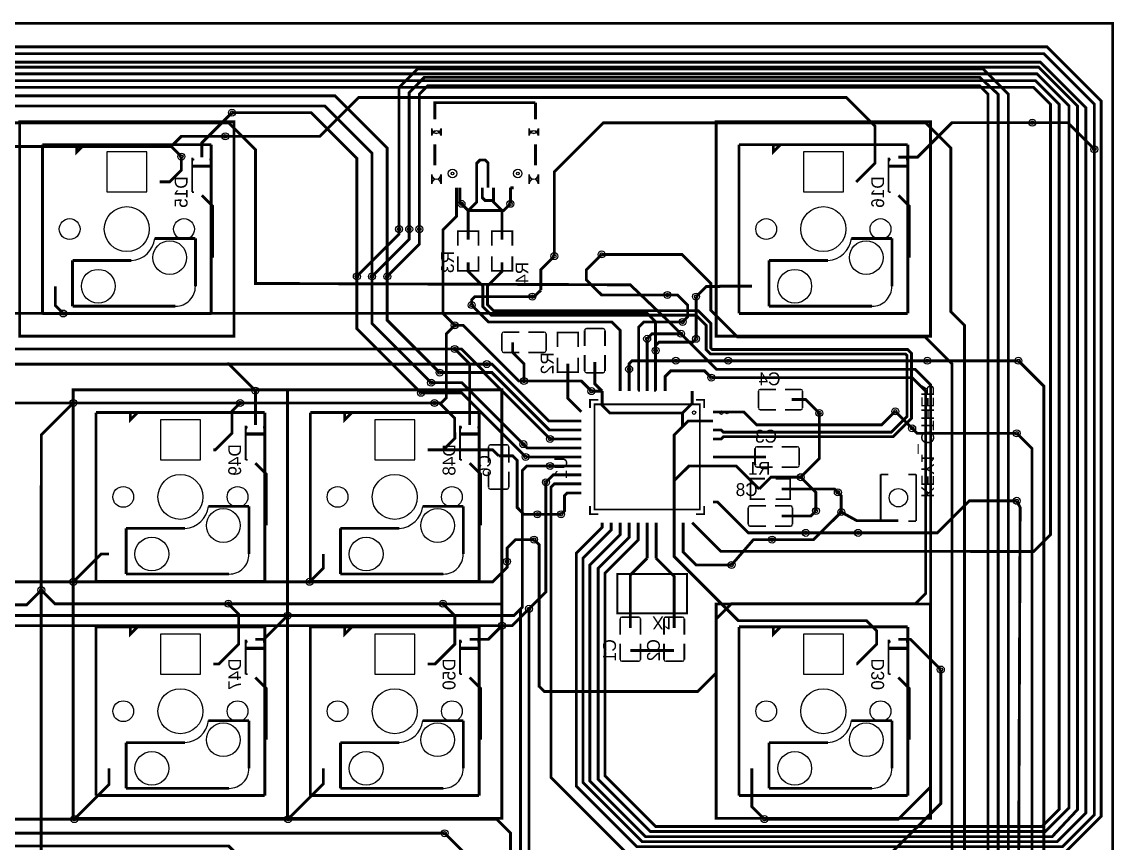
# Model space of a CAD drawing. Extents: x -38 to 13910, y -467 to 6521.
# Drawn here: x 631.8 to 728.9, y 269.6 to 342.7 of the extents above; entities that cross this region are included whole.
import ezdxf

# ---------------------------------------------------------------- set-up
doc = ezdxf.new("R2010")
doc.units = 0
doc.header["$MEASUREMENT"] = 0
for name, color, linetype, true_color in [('BoardOutLine', 6, 'Continuous', 0xff00ff), ('BottomLayer', 5, 'Continuous', 0x0000ff), ('BottomSilkLayer', 7, 'Continuous', 0x66cc33), ('BottomSolderMaskLayer', 7, 'Continuous', 0xaa00ff), ('Document', 7, 'Continuous', 0xffffff), ('Hole', 7, 'Continuous', 0x222222), ('Multi-Layer', 7, 'Continuous', 0xc0c0c0), ('TopLayer', 1, 'Continuous', 0xff0000), ('TopSilkLayer', 7, 'Continuous', 0xffcc00), ('TopSolderMaskLayer', 7, 'Continuous', 0x800080)]:
    doc.layers.add(name, color=color, linetype=linetype, true_color=true_color)

msp = doc.modelspace()

# ---------------------------------------------------------------- linework, layer by layer
at = {"layer": 'BoardOutLine', "const_width": 0.254}
msp.add_lwpolyline([(373.982, 340.835), (373.982, 342.532), (728.798, 342.532), (728.798, 200.337), (373.982, 200.337), (373.982, 340.835)], close=True, dxfattribs=at)
at = {"layer": 'BottomLayer', "const_width": 0.254}
for points in [[(683.413, 298.127), (683.413, 297.728), (681.114, 295.427), (681.114, 274.726), (686.514, 269.326), (724.317, 269.326), (727.167, 272.176), (727.167, 335.331), (722.666, 339.832), (481.297, 339.832), (479.196, 337.731), (479.196, 333.829), (476.377, 331.01), (476.377, 330.621)], [(681.564, 301.579), (679.163, 301.579), (678.864, 301.277), (678.864, 275.475), (685.765, 268.574), (724.315, 268.574), (727.766, 272.026), (727.766, 335.63), (722.966, 340.431), (503.047, 340.431)], [(684.213, 298.127), (684.213, 297.477), (681.714, 294.978), (681.714, 275.026), (686.964, 269.776), (723.862, 269.776), (726.415, 272.326), (726.415, 335.033), (722.366, 339.082), (611.508, 339.082), (611.465, 339.039), (611.422, 339.082), (519.4, 339.082), (517.149, 336.832), (517.149, 334.881), (514.477, 332.208), (514.477, 330.621)], [(685.013, 298.127), (685.013, 297.053), (682.313, 294.353), (682.313, 275.176), (687.264, 270.225), (723.418, 270.225), (725.668, 272.628), (725.668, 335.181), (722.217, 338.63), (538.752, 338.63), (536.351, 336.229), (536.351, 333.681), (533.528, 330.858), (533.528, 330.621)], [(685.813, 298.127), (685.813, 296.827), (683.062, 294.076), (683.062, 275.326), (687.713, 270.675), (722.816, 270.675), (724.917, 272.776), (724.917, 335.181), (722.067, 338.031), (557.503, 338.031), (555.403, 335.931), (555.403, 333.681), (552.579, 330.857), (552.579, 330.621)], [(686.613, 298.127), (686.613, 296.578), (683.664, 293.629), (683.664, 275.625), (688.165, 271.124), (722.516, 271.124), (724.033, 272.641), (724.033, 335.331), (721.932, 337.431), (576.405, 337.431), (574.454, 335.481), (574.454, 333.531), (571.629, 330.705), (571.629, 330.621)], [(691.414, 298.127), (693.954, 295.59), (721.767, 295.577), (723.268, 297.078), (723.268, 323.959), (723.268, 335.331), (721.767, 336.832), (595.607, 336.832), (593.507, 334.731), (593.507, 333.68), (590.68, 330.855), (590.68, 330.621)], [(649.91, 332.481), (658.313, 332.481), (661.762, 335.93), (705.125, 335.93), (707.665, 333.39), (707.665, 330.096), (705.999, 328.427)], [(650.511, 334.581), (647.831, 331.901), (647.831, 330.621)], [(721.651, 333.691), (714.507, 333.691), (711.437, 330.621), (709.745, 330.621)], [(646.01, 330.68), (646.01, 329.48), (644.957, 328.427), (644.085, 328.427)], [(672.262, 327.906), (672.262, 330.08), (672.562, 330.38), (673.012, 330.38), (673.263, 330.131), (673.263, 327.906)], [(647.831, 327.236), (648.784, 326.283), (648.784, 321.696)], [(670.312, 315.679), (669.263, 316.729), (669.263, 324.166), (670.463, 325.366), (670.463, 327.906)], [(670.763, 327.906), (670.763, 326.63), (670.912, 326.48)], [(671.512, 323.28), (671.512, 325.88), (672.263, 326.63), (672.263, 327.906)], [(672.763, 327.906), (672.763, 327.03), (673.013, 326.78), (673.763, 326.78)], [(674.513, 323.28), (674.513, 325.88), (673.763, 326.63), (673.763, 327.906)], [(675.263, 327.906), (675.263, 327.906), (675.563, 327.906)], [(675.263, 326.48), (675.263, 326.48), (675.263, 327.906)], [(709.745, 327.236), (710.697, 326.285), (710.697, 321.696)], [(661.612, 320.029), (665.362, 323.78), (665.362, 324.23)], [(662.961, 320.03), (666.262, 323.331), (666.262, 324.23)], [(664.312, 320.029), (667.162, 322.88), (667.162, 324.23)], [(671.512, 321.28), (671.512, 320.459), (672.809, 319.162), (672.809, 317.865), (672.809, 317.343), (673.573, 316.579), (690.114, 316.579), (691.764, 316.579), (692.364, 315.979), (692.664, 315.679), (692.664, 314.029), (692.664, 313.506), (693.042, 313.129), (710.216, 313.129), (710.39, 313.129), (710.506, 313.013), (710.506, 307.569), (709.316, 306.378), (709.119, 306.181), (695.202, 306.181), (694.186, 306.181), (693.989, 306.378), (693.264, 306.378)], [(674.513, 321.28), (674.513, 320.459), (673.216, 319.162), (673.216, 317.865), (673.216, 317.511), (673.741, 316.986), (690.114, 316.986), (691.933, 316.986), (692.533, 316.385), (693.071, 315.847), (693.071, 314.029), (693.071, 313.675), (693.21, 313.535), (710.216, 313.535), (710.558, 313.535), (710.913, 313.181), (710.913, 307.4), (709.722, 306.21), (709.287, 305.775), (695.202, 305.775), (694.186, 305.775), (693.989, 305.578), (693.264, 305.578)], [(677.963, 318.805), (677.963, 320.629), (679.163, 321.82)], [(683.365, 321.98), (682.013, 320.629), (682.013, 319.73), (683.365, 318.379), (689.214, 318.379)], [(667.312, 309.679), (661.612, 315.379), (661.612, 320.029)], [(668.212, 310.579), (662.962, 315.829), (662.962, 320.029)], [(668.962, 311.479), (664.312, 316.129), (664.312, 320.029)], [(635.51, 316.729), (634.814, 317.425), (634.814, 319.156)], [(677.213, 318.229), (677.387, 318.229), (677.963, 318.805)], [(691.764, 318.229), (692.664, 319.129), (693.864, 319.129), (693.891, 319.156), (696.727, 319.156)], [(685.014, 309.828), (685.014, 315.229), (684.264, 315.979), (673.313, 315.979), (671.813, 317.479)], [(670.312, 315.679), (669.562, 314.929), (669.562, 309.23), (669.113, 308.777), (668.513, 308.777)], [(686.613, 309.829), (686.664, 309.877), (686.664, 315.529), (687.114, 315.978), (690.566, 315.978)], [(687.413, 309.829), (687.413, 314.479), (687.414, 314.479)], [(687.414, 314.479), (687.864, 314.929), (690.414, 314.929), (690.414, 314.929)], [(688.163, 313.438), (688.163, 313.878), (688.465, 314.18), (691.465, 314.18), (691.764, 314.479)], [(670.312, 313.579), (671.644, 312.247), (671.644, 306.808)], [(673.013, 311.479), (670.913, 313.579), (670.312, 313.579)], [(676.463, 310.729), (676.463, 312.26), (675.463, 313.259), (675.463, 314.179)], [(688.214, 309.828), (688.164, 309.878), (688.164, 313.429)], [(689.964, 312.529), (689.964, 312.529), (694.615, 312.529)], [(712.316, 312.529), (712.316, 312.529), (720.417, 312.529)], [(681.564, 307.177), (678.666, 307.177), (673.614, 312.229), (673.161, 312.229)], [(681.564, 307.978), (680.363, 309.179), (680.363, 312.279)], [(683.414, 309.828), (682.764, 310.478), (682.764, 312.429)], [(685.814, 309.828), (685.814, 309.828), (685.814, 311.779)], [(689.014, 309.828), (689.014, 311.128), (689.514, 311.629), (692.514, 311.629), (693.114, 311.029)], [(673.012, 311.48), (673.614, 311.48), (678.714, 306.377), (681.564, 306.377)], [(652.593, 309.878), (652.593, 309.878), (652.593, 306.808)], [(683.414, 309.828), (683.413, 309.829), (682.464, 309.829)], [(691.414, 309.829), (691.414, 308.729), (690.563, 307.878), (684.114, 307.878), (683.413, 308.579), (683.413, 309.829)], [(636.41, 308.777), (633.56, 305.928), (633.542, 252.727)], [(651.238, 308.777), (650.511, 308.05), (650.511, 306.078), (649.046, 304.614), (648.848, 304.614)], [(668.513, 308.777), (668.963, 308.777), (670.309, 307.431), (670.312, 305.628), (669.298, 304.614), (667.898, 304.614)], [(702.715, 307.879), (701.515, 309.078), (700.265, 309.078)], [(689.814, 305.928), (690.563, 306.677), (690.563, 307.878)], [(693.264, 307.978), (696.015, 307.978), (697.165, 306.828), (708.266, 306.828), (709.466, 308.028)], [(689.814, 301.854), (689.814, 305.928), (691.064, 307.178), (693.264, 307.178)], [(710.967, 306.53), (711.419, 306.077), (720.266, 306.077)], [(681.564, 304.778), (676.744, 304.778), (676.407, 305.116)], [(681.564, 305.578), (681.564, 305.578), (678.788, 305.578)], [(674.213, 304.078), (673.677, 304.614), (669.298, 304.614)], [(677.662, 298.876), (676.463, 298.876), (675.864, 299.478), (675.864, 303.677), (675.463, 304.078), (674.213, 304.078)], [(681.564, 303.978), (681.564, 303.978), (676.613, 303.978)], [(693.264, 303.978), (693.264, 303.978), (697.965, 303.978)], [(652.593, 303.423), (653.547, 302.47), (653.547, 297.883)], [(671.644, 303.423), (672.597, 302.471), (672.597, 297.883)], [(681.564, 303.178), (681.564, 303.178), (678.788, 303.178)], [(689.814, 298.128), (689.814, 301.854), (691.138, 303.178), (693.264, 303.178)], [(693.264, 303.178), (695.315, 303.178), (697.365, 301.128)], [(681.564, 302.379), (679.064, 302.379), (678.413, 301.728)], [(697.365, 301.128), (698.415, 302.178), (701.065, 302.178)], [(678.413, 301.728), (678.413, 291.977), (676.913, 290.477)], [(704.365, 300.828), (704.066, 301.128), (699.365, 301.128)], [(681.564, 300.778), (680.314, 300.778), (680.063, 300.528), (680.063, 299.178), (679.763, 298.878)], [(693.264, 299.978), (693.664, 299.978), (696.415, 297.228), (701.515, 297.228)], [(706.166, 297.228), (713.216, 297.228), (716.066, 300.078), (720.267, 300.078)], [(698.515, 296.627), (702.218, 296.628), (704.665, 299.075)], [(702.415, 299.178), (701.965, 298.728), (699.365, 298.728)], [(704.665, 299.075), (706.037, 298.318), (709.745, 298.318)], [(687.414, 298.128), (687.414, 298.128), (687.414, 294.977)], [(688.214, 298.128), (688.214, 298.128), (688.214, 294.977)], [(689.814, 298.127), (689.814, 295.127), (695.513, 289.428), (706.916, 289.428), (707.815, 288.526), (707.815, 287.327), (706.052, 285.564), (705.999, 285.564)], [(690.614, 298.128), (690.614, 295.528), (691.764, 294.377), (694.915, 294.377)], [(674.963, 294.677), (674.963, 294.677), (674.963, 295.877), (675.713, 296.628), (677.363, 296.628)], [(636.41, 292.877), (638.875, 295.343), (639.577, 295.343)], [(657.411, 292.877), (658.627, 294.093), (658.627, 295.343)], [(687.414, 294.977), (685.914, 293.477), (685.914, 291.827)], [(688.214, 294.977), (689.814, 293.377), (689.814, 291.827)], [(685.914, 291.827), (685.914, 291.827), (685.914, 288.777)], [(689.814, 291.827), (689.814, 291.827), (689.814, 288.777)], [(650.19, 290.927), (651.111, 290.006), (651.111, 287.327), (649.348, 285.564), (648.848, 285.564)], [(669.262, 290.927), (670.312, 289.877), (670.312, 287.327), (668.55, 285.564), (667.898, 285.564)], [(676.913, 290.477), (675.413, 288.977), (674.513, 288.977)], [(655.469, 289.877), (653.349, 287.758), (652.593, 287.758)], [(674.513, 288.977), (673.294, 287.758), (671.644, 287.758)], [(713.517, 285.077), (710.836, 287.758), (709.745, 287.758)], [(685.914, 286.777), (689.814, 286.777), (689.814, 286.777)], [(652.593, 284.373), (653.547, 283.42), (653.547, 278.833)], [(671.644, 284.373), (672.597, 283.42), (672.597, 278.833)], [(709.745, 284.373), (710.697, 283.421), (710.697, 278.833)], [(636.497, 271.777), (639.577, 274.857), (639.577, 276.293)], [(655.5, 271.777), (658.627, 274.904), (658.627, 276.293)], [(697.838, 271.777), (696.727, 272.889), (696.727, 276.293)], [(669.412, 270.525), (671.644, 268.294), (671.644, 263.945)]]:
    msp.add_lwpolyline(points, dxfattribs=at)
at = {"layer": 'BottomSilkLayer'}
for points, const_width in [([(677.484, 335.474), (668.544, 335.474), (668.544, 333.993)], 0.254), ([(677.484, 335.474), (677.484, 335.474), (677.484, 333.993)], 0.254), ([(668.544, 331.756), (668.544, 331.756), (668.544, 329.893)], 0.254), ([(677.484, 331.756), (677.484, 331.756), (677.484, 329.893)], 0.254), ([(646.965, 330.335), (646.965, 330.335), (646.965, 327.523)], 0.152), ([(647.076, 330.509), (646.965, 330.509), (646.965, 330.335)], 0.152), ([(646.965, 330.335), (646.965, 330.335), (647.076, 330.335)], 0.152), ([(647.076, 330.509), (647.076, 330.509), (647.076, 330.335)], 0.152), ([(648.586, 330.509), (648.586, 330.509), (648.586, 330.335)], 0.152), ([(648.697, 330.335), (648.697, 330.509), (648.586, 330.509)], 0.152), ([(648.586, 330.335), (648.586, 330.335), (648.697, 330.335)], 0.152), ([(648.697, 330.335), (648.697, 330.335), (648.697, 327.523)], 0.152), ([(708.879, 330.335), (708.879, 330.335), (708.879, 327.523)], 0.152), ([(708.99, 330.509), (708.879, 330.509), (708.879, 330.335)], 0.152), ([(708.879, 330.335), (708.879, 330.335), (708.99, 330.335)], 0.152), ([(708.99, 330.509), (708.99, 330.509), (708.99, 330.335)], 0.152), ([(710.5, 330.509), (710.5, 330.509), (710.5, 330.335)], 0.152), ([(710.611, 330.335), (710.611, 330.509), (710.5, 330.509)], 0.152), ([(710.5, 330.335), (710.5, 330.335), (710.611, 330.335)], 0.152), ([(710.611, 330.335), (710.611, 330.335), (710.611, 327.523)], 0.152), ([(646.965, 329.899), (646.965, 329.899), (648.697, 329.899)], 0.152), ([(646.965, 329.756), (646.965, 329.756), (648.697, 329.756)], 0.152), ([(708.879, 329.899), (708.879, 329.899), (710.611, 329.899)], 0.152), ([(708.879, 329.756), (708.879, 329.756), (710.611, 329.756)], 0.152), ([(646.965, 327.523), (646.965, 327.523), (647.133, 327.523)], 0.152), ([(648.697, 327.523), (648.697, 327.523), (648.529, 327.523)], 0.152), ([(708.879, 327.523), (708.879, 327.523), (709.047, 327.523)], 0.152), ([(710.611, 327.523), (710.611, 327.523), (710.443, 327.523)], 0.152), ([(672.43, 322.756), (672.43, 324.041), (670.595, 324.041), (670.595, 322.756)], 0.152), ([(675.43, 322.756), (675.43, 324.041), (673.596, 324.041), (673.596, 322.756)], 0.152), ([(672.43, 321.803), (672.43, 320.518), (670.595, 320.518), (670.595, 321.803)], 0.152), ([(675.43, 321.803), (675.43, 320.518), (673.596, 320.518), (673.596, 321.803)], 0.152), ([(674.499, 314.93), (674.499, 314.93), (674.499, 313.428)], 0.152), ([(676.062, 315.083), (676.062, 315.083), (674.652, 315.083)], 0.152), ([(676.864, 315.083), (676.864, 315.083), (678.274, 315.083)], 0.152), ([(678.427, 314.93), (678.427, 314.93), (678.427, 313.428)], 0.152), ([(681.28, 313.755), (681.28, 315.04), (679.446, 315.04), (679.446, 313.755)], 0.152), ([(681.86, 313.83), (681.86, 313.83), (681.86, 315.24)], 0.152), ([(682.012, 315.392), (682.012, 315.392), (683.515, 315.392)], 0.152), ([(683.667, 315.24), (683.667, 315.24), (683.667, 313.83)], 0.152), ([(674.652, 313.275), (674.652, 313.275), (676.062, 313.275)], 0.152), ([(678.274, 313.275), (678.274, 313.275), (676.864, 313.275)], 0.152), ([(681.28, 312.803), (681.28, 311.518), (679.446, 311.518), (679.446, 312.803)], 0.152), ([(681.86, 313.028), (681.86, 313.028), (681.86, 311.618)], 0.152), ([(683.667, 311.618), (683.667, 311.618), (683.667, 313.028)], 0.152), ([(682.012, 311.465), (682.012, 311.465), (683.515, 311.465)], 0.152), ([(697.301, 308.327), (697.301, 308.327), (697.301, 309.83)], 0.152), ([(697.454, 309.982), (697.454, 309.982), (698.864, 309.982)], 0.152), ([(701.076, 309.982), (701.076, 309.982), (699.666, 309.982)], 0.152), ([(701.229, 308.327), (701.229, 308.327), (701.229, 309.83)], 0.152), ([(683.066, 309.058), (682.334, 309.058), (682.334, 308.326)], 0.152), ([(691.762, 309.058), (692.494, 309.058), (692.494, 308.326)], 0.152), ([(698.864, 308.175), (698.864, 308.175), (697.454, 308.175)], 0.152), ([(699.666, 308.175), (699.666, 308.175), (701.076, 308.175)], 0.152), ([(651.838, 306.696), (651.727, 306.696), (651.727, 306.522)], 0.152), ([(651.727, 306.522), (651.727, 306.522), (651.838, 306.522)], 0.152), ([(651.727, 306.522), (651.727, 306.522), (651.727, 303.709)], 0.152), ([(651.727, 306.086), (651.727, 306.086), (653.46, 306.086)], 0.152), ([(651.727, 305.943), (651.727, 305.943), (653.46, 305.943)], 0.152), ([(651.838, 306.696), (651.838, 306.696), (651.838, 306.522)], 0.152), ([(653.349, 306.696), (653.349, 306.696), (653.349, 306.522)], 0.152), ([(653.46, 306.522), (653.46, 306.696), (653.349, 306.696)], 0.152), ([(653.349, 306.522), (653.349, 306.522), (653.46, 306.522)], 0.152), ([(653.46, 306.522), (653.46, 306.522), (653.46, 303.709)], 0.152), ([(670.889, 306.696), (670.778, 306.696), (670.778, 306.522)], 0.152), ([(670.778, 306.522), (670.778, 306.522), (670.889, 306.522)], 0.152), ([(670.778, 306.522), (670.778, 306.522), (670.778, 303.709)], 0.152), ([(670.778, 306.086), (670.778, 306.086), (672.51, 306.086)], 0.152), ([(670.778, 305.943), (670.778, 305.943), (672.51, 305.943)], 0.152), ([(670.889, 306.696), (670.889, 306.696), (670.889, 306.522)], 0.152), ([(672.399, 306.696), (672.399, 306.696), (672.399, 306.522)], 0.152), ([(672.51, 306.522), (672.51, 306.696), (672.399, 306.696)], 0.152), ([(672.399, 306.522), (672.399, 306.522), (672.51, 306.522)], 0.152), ([(672.51, 306.522), (672.51, 306.522), (672.51, 303.709)], 0.152), ([(673.309, 304.889), (673.309, 304.889), (673.309, 303.479)], 0.152), ([(674.964, 305.042), (674.964, 305.042), (673.462, 305.042)], 0.152), ([(675.116, 303.479), (675.116, 303.479), (675.116, 304.889)], 0.152), ([(697.154, 304.882), (697.154, 304.882), (698.564, 304.882)], 0.152), ([(700.776, 304.882), (700.776, 304.882), (699.366, 304.882)], 0.152), ([(697.001, 303.227), (697.001, 303.227), (697.001, 304.729)], 0.152), ([(700.929, 303.227), (700.929, 303.227), (700.929, 304.729)], 0.152), ([(651.727, 303.709), (651.727, 303.709), (651.895, 303.709)], 0.152), ([(653.46, 303.709), (653.46, 303.709), (653.292, 303.709)], 0.152), ([(670.778, 303.709), (670.778, 303.709), (670.946, 303.709)], 0.152), ([(672.51, 303.709), (672.51, 303.709), (672.342, 303.709)], 0.152), ([(698.564, 303.074), (698.564, 303.074), (697.154, 303.074)], 0.152), ([(699.366, 303.074), (699.366, 303.074), (700.776, 303.074)], 0.152), ([(673.309, 301.267), (673.309, 301.267), (673.309, 302.677)], 0.152), ([(675.116, 302.677), (675.116, 302.677), (675.116, 301.267)], 0.152), ([(697.889, 300.211), (696.604, 300.211), (696.604, 302.045), (697.889, 302.045)], 0.152), ([(698.841, 300.211), (700.126, 300.211), (700.126, 302.045), (698.841, 302.045)], 0.152), ([(708.169, 302.429), (708.169, 302.429), (708.862, 302.429)], 0.152), ([(708.169, 302.429), (708.169, 302.429), (708.169, 298.277)], 0.152), ([(711.321, 302.429), (711.321, 302.429), (710.628, 302.429)], 0.152), ([(711.321, 302.429), (711.321, 302.429), (711.321, 298.277)], 0.152), ([(674.964, 301.114), (674.964, 301.114), (673.462, 301.114)], 0.152), ([(683.066, 298.898), (682.334, 298.898), (682.334, 299.63)], 0.152), ([(691.762, 298.898), (692.494, 298.898), (692.494, 299.63)], 0.152), ([(696.401, 297.976), (696.401, 297.976), (696.401, 299.479)], 0.152), ([(696.554, 299.631), (696.554, 299.631), (697.964, 299.631)], 0.152), ([(700.176, 299.631), (700.176, 299.631), (698.766, 299.631)], 0.152), ([(700.328, 297.976), (700.328, 297.976), (700.328, 299.479)], 0.152), ([(708.169, 298.277), (708.169, 298.277), (708.862, 298.277)], 0.152), ([(711.321, 298.277), (711.321, 298.277), (710.628, 298.277)], 0.152), ([(697.964, 297.824), (697.964, 297.824), (696.554, 297.824)], 0.152), ([(698.766, 297.824), (698.766, 297.824), (700.176, 297.824)], 0.152), ([(685.01, 289.588), (685.01, 289.588), (685.01, 288.178)], 0.152), ([(686.665, 289.74), (686.665, 289.74), (685.163, 289.74)], 0.152), ([(686.817, 288.178), (686.817, 288.178), (686.817, 289.588)], 0.152), ([(688.911, 289.588), (688.911, 289.588), (688.911, 288.178)], 0.152), ([(690.565, 289.74), (690.565, 289.74), (689.063, 289.74)], 0.152), ([(690.718, 288.178), (690.718, 288.178), (690.718, 289.588)], 0.152), ([(651.838, 287.645), (651.727, 287.645), (651.727, 287.471)], 0.152), ([(651.727, 287.471), (651.727, 287.471), (651.727, 284.659)], 0.152), ([(651.727, 287.471), (651.727, 287.471), (651.838, 287.471)], 0.152), ([(651.838, 287.645), (651.838, 287.645), (651.838, 287.471)], 0.152), ([(653.349, 287.645), (653.349, 287.645), (653.349, 287.471)], 0.152), ([(653.46, 287.471), (653.46, 287.645), (653.349, 287.645)], 0.152), ([(653.349, 287.471), (653.349, 287.471), (653.46, 287.471)], 0.152), ([(653.46, 287.471), (653.46, 287.471), (653.46, 284.659)], 0.152), ([(670.889, 287.645), (670.778, 287.645), (670.778, 287.471)], 0.152), ([(670.778, 287.471), (670.778, 287.471), (670.778, 284.659)], 0.152), ([(670.778, 287.471), (670.778, 287.471), (670.889, 287.471)], 0.152), ([(670.889, 287.645), (670.889, 287.645), (670.889, 287.471)], 0.152), ([(672.399, 287.645), (672.399, 287.645), (672.399, 287.471)], 0.152), ([(672.51, 287.471), (672.51, 287.645), (672.399, 287.645)], 0.152), ([(672.399, 287.471), (672.399, 287.471), (672.51, 287.471)], 0.152), ([(672.51, 287.471), (672.51, 287.471), (672.51, 284.659)], 0.152), ([(685.01, 285.966), (685.01, 285.966), (685.01, 287.376)], 0.152), ([(686.817, 287.376), (686.817, 287.376), (686.817, 285.966)], 0.152), ([(688.911, 285.966), (688.911, 285.966), (688.911, 287.376)], 0.152), ([(690.718, 287.376), (690.718, 287.376), (690.718, 285.966)], 0.152), ([(708.879, 287.471), (708.879, 287.471), (708.879, 284.659)], 0.152), ([(708.99, 287.645), (708.879, 287.645), (708.879, 287.471)], 0.152), ([(708.879, 287.471), (708.879, 287.471), (708.99, 287.471)], 0.152), ([(708.99, 287.645), (708.99, 287.645), (708.99, 287.471)], 0.152), ([(710.5, 287.645), (710.5, 287.645), (710.5, 287.471)], 0.152), ([(710.611, 287.471), (710.611, 287.645), (710.5, 287.645)], 0.152), ([(710.5, 287.471), (710.5, 287.471), (710.611, 287.471)], 0.152), ([(710.611, 287.471), (710.611, 287.471), (710.611, 284.659)], 0.152), ([(651.727, 287.035), (651.727, 287.035), (653.46, 287.035)], 0.152), ([(651.727, 286.892), (651.727, 286.892), (653.46, 286.892)], 0.152), ([(670.778, 287.035), (670.778, 287.035), (672.51, 287.035)], 0.152), ([(670.778, 286.892), (670.778, 286.892), (672.51, 286.892)], 0.152), ([(708.879, 287.035), (708.879, 287.035), (710.611, 287.035)], 0.152), ([(708.879, 286.892), (708.879, 286.892), (710.611, 286.892)], 0.152), ([(686.665, 285.813), (686.665, 285.813), (685.163, 285.813)], 0.152), ([(690.565, 285.813), (690.565, 285.813), (689.063, 285.813)], 0.152), ([(651.727, 284.659), (651.727, 284.659), (651.895, 284.659)], 0.152), ([(653.46, 284.659), (653.46, 284.659), (653.292, 284.659)], 0.152), ([(670.778, 284.659), (670.778, 284.659), (670.946, 284.659)], 0.152), ([(672.51, 284.659), (672.51, 284.659), (672.342, 284.659)], 0.152), ([(708.879, 284.659), (708.879, 284.659), (709.047, 284.659)], 0.152), ([(710.611, 284.659), (710.611, 284.659), (710.443, 284.659)], 0.152)]:
    msp.add_lwpolyline(points, dxfattribs=dict(at, const_width=const_width))
for points, const_width in [([(636.719, 331.729), (637.354, 331.729), (636.719, 331.094), (636.719, 331.729)], 0.254), ([(698.632, 331.729), (699.267, 331.729), (698.632, 331.094), (698.632, 331.729)], 0.254), ([(641.482, 307.916), (642.117, 307.916), (641.482, 307.281), (641.482, 307.916)], 0.254), ([(660.532, 307.916), (661.167, 307.916), (660.532, 307.281), (660.532, 307.916)], 0.254), ([(692.089, 308.653), (682.739, 308.653), (682.739, 299.303), (692.089, 299.303), (692.089, 308.653)], 0.152), ([(684.765, 290.428), (684.765, 290.077), (690.963, 290.077), (690.963, 293.577), (684.765, 293.577), (684.765, 290.428)], 0.18), ([(641.482, 288.866), (642.117, 288.866), (641.482, 288.231), (641.482, 288.866)], 0.254), ([(660.532, 288.866), (661.167, 288.866), (660.532, 288.231), (660.532, 288.866)], 0.254), ([(698.632, 288.866), (699.267, 288.866), (698.632, 288.231), (698.632, 288.866)], 0.254)]:
    msp.add_lwpolyline(points, close=True, dxfattribs=dict(at, const_width=const_width))
for centre, radius in [((691.589, 307.915), 0.15), ((694.513, 307.915), 0.1), ((709.745, 300.353), 0.813)]:
    msp.add_circle(centre, radius, dxfattribs=at)
for centre, start, end in [((674.652, 314.93), 90, 180), ((678.274, 314.93), 360, 90), ((682.012, 315.24), 90, 180), ((683.515, 315.24), 0, 90), ((674.652, 313.428), 180, 270), ((678.274, 313.428), 270, 0), ((682.012, 311.618), 180, 270), ((683.515, 311.618), 270, 0), ((697.454, 309.83), 90, 180), ((701.076, 309.83), 0, 90), ((697.454, 308.327), 180, 270), ((701.076, 308.327), 270, 360), ((673.462, 304.889), 90, 180), ((674.964, 304.889), 0, 90), ((697.154, 304.729), 90, 180), ((700.776, 304.729), 0, 90), ((697.154, 303.227), 180, 270), ((700.776, 303.227), 270, 0), ((673.462, 301.267), 180, 270), ((674.964, 301.267), 270, 0), ((696.554, 299.479), 90, 180), ((700.176, 299.479), 0, 90), ((696.554, 297.976), 180, 270), ((700.176, 297.976), 270, 360), ((685.163, 289.588), 90, 180), ((686.665, 289.588), 0, 90), ((689.063, 289.588), 90, 180), ((690.565, 289.588), 0, 90), ((685.163, 285.966), 180, 270), ((686.665, 285.966), 270, 0), ((689.063, 285.966), 180, 270), ((690.565, 285.966), 270, 0)]:
    msp.add_arc(centre, 0.152, start, end, dxfattribs=at)
at = {"layer": 'BottomSolderMaskLayer'}
for points in [[(668.271, 332.546), (668.271, 332.546), (668.271, 333.163)], [(669.105, 332.546), (669.105, 332.546), (669.105, 333.163)], [(676.921, 332.546), (676.921, 332.546), (676.921, 333.163)], [(677.755, 332.546), (677.755, 332.546), (677.755, 333.163)], [(668.271, 328.264), (668.271, 328.264), (668.271, 329.085)], [(669.105, 328.264), (669.105, 328.264), (669.105, 329.085)], [(676.921, 328.264), (676.921, 328.264), (676.921, 329.085)], [(677.755, 328.264), (677.755, 328.264), (677.755, 329.085)]]:
    msp.add_lwpolyline(points, close=True, dxfattribs=at)
for centre, start, end in [((668.688, 333.163), 180, 0), ((677.338, 333.163), 180, 0), ((668.688, 332.546), 0, 180), ((677.338, 332.546), 0, 180), ((668.688, 329.085), 180, 0), ((668.688, 328.264), 0, 180), ((677.338, 329.085), 180, 0), ((677.338, 328.264), 0, 180)]:
    msp.add_arc(centre, 0.417, start, end, dxfattribs=at)
at = {"layer": 'Document', "const_width": 0.254}
for points in [[(650.689, 314.711), (631.639, 314.711), (631.639, 333.761), (650.689, 333.761)], [(650.689, 333.761), (650.689, 333.761), (650.689, 314.711)], [(712.602, 314.711), (693.552, 314.711), (693.552, 333.761), (712.602, 333.761)], [(712.602, 333.761), (712.602, 333.761), (712.602, 314.711)], [(643.653, 323.398), (643.653, 323.398), (647.26, 323.398)], [(647.26, 323.398), (647.26, 323.398), (647.26, 319.156)], [(705.566, 323.398), (705.566, 323.398), (709.173, 323.398)], [(709.173, 323.398), (709.173, 323.398), (709.173, 319.156)], [(636.338, 321.442), (636.338, 321.442), (636.338, 317.378)], [(636.338, 321.442), (636.338, 321.442), (641.571, 321.442)], [(698.251, 321.442), (698.251, 321.442), (698.251, 317.378)], [(698.251, 321.442), (698.251, 321.442), (703.483, 321.442)], [(645.482, 317.378), (645.482, 317.378), (636.338, 317.378)], [(707.395, 317.378), (707.395, 317.378), (698.251, 317.378)], [(655.452, 290.898), (636.402, 290.898), (636.402, 309.948), (655.452, 309.948)], [(655.452, 309.948), (655.452, 309.948), (655.452, 290.898)], [(674.502, 290.898), (655.452, 290.898), (655.452, 309.948), (674.502, 309.948)], [(674.502, 309.948), (674.502, 309.948), (674.502, 290.898)], [(648.416, 299.585), (648.416, 299.585), (652.023, 299.585)], [(652.023, 299.585), (652.023, 299.585), (652.023, 295.343)], [(667.466, 299.585), (667.466, 299.585), (671.073, 299.585)], [(671.073, 299.585), (671.073, 299.585), (671.073, 295.343)], [(641.101, 297.629), (641.101, 297.629), (641.101, 293.565)], [(641.101, 297.629), (641.101, 297.629), (646.333, 297.629)], [(660.151, 297.629), (660.151, 297.629), (660.151, 293.565)], [(660.151, 297.629), (660.151, 297.629), (665.383, 297.629)], [(650.245, 293.565), (650.245, 293.565), (641.101, 293.565)], [(669.295, 293.565), (669.295, 293.565), (660.151, 293.565)], [(655.452, 271.848), (636.402, 271.848), (636.402, 290.898), (655.452, 290.898)], [(655.452, 290.898), (655.452, 290.898), (655.452, 271.848)], [(674.502, 271.848), (655.452, 271.848), (655.452, 290.898), (674.502, 290.898)], [(674.502, 290.898), (674.502, 290.898), (674.502, 271.848)], [(712.602, 271.848), (693.552, 271.848), (693.552, 290.898), (712.602, 290.898)], [(712.602, 290.898), (712.602, 290.898), (712.602, 271.848)], [(648.416, 280.535), (648.416, 280.535), (652.023, 280.535)], [(652.023, 280.535), (652.023, 280.535), (652.023, 276.293)], [(667.466, 280.535), (667.466, 280.535), (671.073, 280.535)], [(671.073, 280.535), (671.073, 280.535), (671.073, 276.293)], [(705.566, 280.535), (705.566, 280.535), (709.173, 280.535)], [(709.173, 280.535), (709.173, 280.535), (709.173, 276.293)], [(641.101, 278.579), (641.101, 278.579), (641.101, 274.515)], [(641.101, 278.579), (641.101, 278.579), (646.333, 278.579)], [(660.151, 278.579), (660.151, 278.579), (660.151, 274.515)], [(660.151, 278.579), (660.151, 278.579), (665.383, 278.579)], [(698.251, 278.579), (698.251, 278.579), (698.251, 274.515)], [(698.251, 278.579), (698.251, 278.579), (703.483, 278.579)], [(650.245, 274.515), (650.245, 274.515), (641.101, 274.515)], [(669.295, 274.515), (669.295, 274.515), (660.151, 274.515)], [(707.395, 274.515), (707.395, 274.515), (698.251, 274.515)]]:
    msp.add_lwpolyline(points, dxfattribs=at)
at = {"layer": 'Document'}
for centre, radius in [((670.113, 329.175), 0.125), ((675.913, 329.175), 0.125), ((694.012, 307.915), 0.15)]:
    msp.add_circle(centre, radius, dxfattribs=at)
for centre, radius, start, end in [((641.45, 323.657), 2.219, 273.12162, 353.27606), ((703.362, 323.657), 2.219, 273.12162, 353.27606), ((645.491, 319.147), 1.769, 270, 0.27868), ((707.403, 319.147), 1.769, 270, 0.27868), ((646.212, 299.844), 2.219, 273.12162, 353.27606), ((665.262, 299.844), 2.219, 273.12162, 353.27606), ((650.253, 295.334), 1.769, 270, 0.27868), ((669.303, 295.334), 1.769, 270, 0.27868), ((646.212, 280.795), 2.219, 273.12162, 353.27606), ((665.262, 280.795), 2.219, 273.12162, 353.27606), ((703.362, 280.795), 2.219, 273.12162, 353.27606), ((650.253, 276.284), 1.769, 270, 0.27868), ((669.303, 276.284), 1.769, 270, 0.27868), ((707.403, 276.284), 1.769, 270, 0.27868)]:
    msp.add_arc(centre, radius, start, end, dxfattribs=at)
at = {"layer": 'Hole'}
for centre in [(650.511, 334.581), (721.651, 333.691), (649.911, 332.48), (727.167, 331.326), (646.011, 330.68), (670.912, 326.48), (675.263, 326.48), (665.362, 324.23), (666.262, 324.23), (667.162, 324.23), (679.163, 321.829), (683.364, 321.98), (661.612, 320.029), (662.962, 320.029), (664.312, 320.029), (689.214, 318.379), (671.813, 317.479), (677.213, 318.229), (691.764, 318.229), (635.51, 316.729), (670.313, 315.679), (690.564, 315.979), (687.414, 314.479), (690.414, 314.929), (691.764, 314.479), (670.313, 313.579), (688.164, 313.429), (689.964, 312.529), (694.615, 312.529), (712.316, 312.529), (720.417, 312.529), (673.163, 312.229), (685.814, 311.779), (668.212, 310.579), (668.962, 311.479), (676.463, 310.729), (693.114, 311.029), (652.593, 309.878), (667.312, 309.679), (682.463, 309.828), (636.41, 308.778), (651.238, 308.777), (668.512, 308.778), (702.715, 307.879), (709.466, 308.028), (710.967, 306.53), (720.267, 306.078), (676.407, 305.116), (678.788, 305.578), (676.613, 303.978), (678.788, 303.178), (701.065, 302.178), (678.413, 301.728), (704.365, 300.828), (720.267, 300.078), (702.415, 299.178), (704.665, 299.075), (677.663, 298.878), (679.763, 298.878), (701.515, 297.228), (706.165, 297.228), (677.363, 296.628), (698.515, 296.628), (674.963, 294.677), (694.915, 294.377), (633.56, 292.133), (636.41, 292.877), (657.411, 292.877), (650.19, 290.927), (669.262, 290.927), (676.913, 290.477), (655.469, 289.877), (674.513, 288.977), (713.517, 285.077), (636.497, 271.777), (655.5, 271.777), (697.838, 271.777), (669.412, 270.525)]:
    msp.add_circle(centre, 0.155, dxfattribs=at)
at = {"layer": 'Multi-Layer'}
for points in [[(668.288, 332.555), (668.288, 332.555), (668.288, 333.155)], [(669.088, 332.555), (669.088, 332.555), (669.088, 333.155)], [(676.938, 332.555), (676.938, 332.555), (676.938, 333.155)], [(677.738, 332.555), (677.738, 332.555), (677.738, 333.155)], [(642.942, 331.094), (639.386, 331.094), (639.386, 327.538), (642.942, 327.538)], [(704.855, 331.094), (701.299, 331.094), (701.299, 327.538), (704.855, 327.538)], [(668.288, 328.275), (668.288, 328.275), (668.288, 329.075)], [(669.088, 328.275), (669.088, 328.275), (669.088, 329.075)], [(676.938, 328.275), (676.938, 328.275), (676.938, 329.075)], [(677.738, 328.275), (677.738, 328.275), (677.738, 329.075)], [(647.705, 307.281), (644.149, 307.281), (644.149, 303.725), (647.705, 303.725)], [(666.755, 307.281), (663.199, 307.281), (663.199, 303.725), (666.755, 303.725)], [(647.705, 288.231), (644.149, 288.231), (644.149, 284.675), (647.705, 284.675)], [(666.755, 288.231), (663.199, 288.231), (663.199, 284.675), (666.755, 284.675)], [(704.855, 288.231), (701.299, 288.231), (701.299, 284.675), (704.855, 284.675)]]:
    msp.add_lwpolyline(points, close=True, dxfattribs=at)
for centre, radius in [((650.511, 334.581), 0.31), ((721.651, 333.691), 0.31), ((649.911, 332.48), 0.31), ((727.167, 331.326), 0.31), ((646.011, 330.68), 0.31), ((670.113, 329.175), 0.375), ((675.913, 329.175), 0.375), ((641.164, 324.236), 2), ((670.912, 326.48), 0.31), ((675.263, 326.48), 0.31), ((703.077, 324.236), 2), ((636.084, 324.236), 0.925), ((646.244, 324.236), 0.925), ((665.362, 324.23), 0.31), ((666.262, 324.23), 0.31), ((667.162, 324.23), 0.31), ((697.997, 324.236), 0.925), ((708.157, 324.236), 0.925), ((644.974, 321.696), 1.5), ((706.887, 321.696), 1.5), ((679.163, 321.829), 0.31), ((683.364, 321.98), 0.31), ((638.624, 319.156), 1.5), ((700.537, 319.156), 1.5), ((661.612, 320.029), 0.31), ((662.962, 320.029), 0.31), ((664.312, 320.029), 0.31), ((677.213, 318.229), 0.31), ((689.214, 318.379), 0.31), ((691.764, 318.229), 0.31), ((671.813, 317.479), 0.31), ((635.51, 316.729), 0.31), ((670.313, 315.679), 0.31), ((690.564, 315.979), 0.31), ((687.414, 314.479), 0.31), ((690.414, 314.929), 0.31), ((691.764, 314.479), 0.31), ((670.313, 313.579), 0.31), ((688.164, 313.429), 0.31), ((689.964, 312.529), 0.31), ((694.615, 312.529), 0.31), ((712.316, 312.529), 0.31), ((720.417, 312.529), 0.31), ((668.962, 311.479), 0.31), ((673.163, 312.229), 0.31), ((685.814, 311.779), 0.31), ((668.212, 310.579), 0.31), ((676.463, 310.729), 0.31), ((693.114, 311.029), 0.31), ((652.593, 309.878), 0.31), ((667.312, 309.679), 0.31), ((682.463, 309.828), 0.31), ((636.41, 308.778), 0.31), ((651.238, 308.777), 0.31), ((668.512, 308.778), 0.31), ((702.715, 307.879), 0.31), ((709.466, 308.028), 0.31), ((710.967, 306.53), 0.31), ((678.788, 305.578), 0.31), ((720.267, 306.078), 0.31), ((676.407, 305.116), 0.31), ((676.613, 303.978), 0.31), ((678.788, 303.178), 0.31), ((645.927, 300.423), 2), ((664.977, 300.423), 2), ((678.413, 301.728), 0.31), ((701.065, 302.178), 0.31), ((640.847, 300.423), 0.925), ((651.007, 300.423), 0.925), ((659.897, 300.423), 0.925), ((670.057, 300.423), 0.925), ((704.365, 300.828), 0.31), ((720.267, 300.078), 0.31), ((649.737, 297.883), 1.5), ((668.787, 297.883), 1.5), ((677.663, 298.878), 0.31), ((679.763, 298.878), 0.31), ((702.415, 299.178), 0.31), ((704.665, 299.075), 0.31), ((701.515, 297.228), 0.31), ((706.165, 297.228), 0.31), ((643.387, 295.343), 1.5), ((662.437, 295.343), 1.5), ((677.363, 296.628), 0.31), ((698.515, 296.628), 0.31), ((674.963, 294.677), 0.31), ((694.915, 294.377), 0.31), ((633.56, 292.133), 0.31), ((636.41, 292.877), 0.31), ((657.411, 292.877), 0.31), ((650.19, 290.927), 0.31), ((669.262, 290.927), 0.31), ((676.913, 290.477), 0.31), ((655.469, 289.877), 0.31), ((674.513, 288.977), 0.31), ((713.517, 285.077), 0.31), ((645.927, 281.373), 2), ((664.977, 281.373), 2), ((703.077, 281.373), 2), ((640.847, 281.373), 0.925), ((651.007, 281.373), 0.925), ((659.897, 281.373), 0.925), ((670.057, 281.373), 0.925), ((697.997, 281.373), 0.925), ((708.157, 281.373), 0.925), ((649.737, 278.833), 1.5), ((668.787, 278.833), 1.5), ((706.887, 278.833), 1.5), ((643.387, 276.293), 1.5), ((662.437, 276.293), 1.5), ((700.537, 276.293), 1.5), ((636.497, 271.777), 0.31), ((655.5, 271.777), 0.31), ((697.838, 271.777), 0.31), ((669.412, 270.525), 0.31)]:
    msp.add_circle(centre, radius, dxfattribs=at)
for centre, start, end in [((668.688, 333.155), 180, 0), ((677.338, 333.155), 180, 0), ((668.688, 332.555), 0, 180), ((677.338, 332.555), 0, 180), ((668.688, 329.075), 180, 0), ((668.688, 328.275), 0, 180), ((677.338, 329.075), 180, 0), ((677.338, 328.275), 0, 180)]:
    msp.add_arc(centre, 0.4, start, end, dxfattribs=at)
at = {"layer": 'TopLayer', "const_width": 0.254}
for points in [[(665.361, 324.231), (665.361, 336.832), (667.012, 338.48), (717.266, 338.48), (719.516, 336.23), (719.516, 262.275), (721.767, 260.025), (721.767, 226.722), (721.767, 226.722)], [(666.263, 324.233), (666.263, 336.375), (667.614, 337.731), (716.966, 337.731), (718.617, 336.222), (718.617, 261.975), (721.018, 259.575), (721.018, 244.724)], [(667.162, 324.231), (667.162, 336.23), (667.911, 336.982), (716.966, 336.982), (717.716, 336.232), (717.716, 261.223), (720.116, 258.823), (720.116, 244.724)], [(664.312, 320.029), (664.312, 331.43), (659.662, 336.081), (647.961, 336.081), (647.952, 336.073), (612.111, 336.073)], [(662.962, 320.029), (662.962, 330.98), (658.761, 335.181), (658.461, 335.181), (631.009, 335.181)], [(661.612, 320.029), (661.612, 330.53), (657.561, 334.581), (650.511, 334.581)], [(690.414, 314.929), (689.214, 316.129), (689.214, 316.131), (685.914, 319.279), (652.593, 319.403), (652.593, 331.31), (650.212, 333.682), (381.137, 333.682), (378.743, 331.31), (378.743, 314.632), (381.137, 312.26), (385.887, 312.26), (388.269, 309.882), (388.269, 278.921)], [(679.163, 321.83), (679.163, 329.33), (683.514, 333.681), (712.166, 333.681), (714.416, 331.43), (714.416, 316.879), (715.616, 315.679), (715.616, 250.424)], [(727.167, 331.326), (724.801, 333.691), (721.651, 333.691)], [(645.109, 331.582), (646.008, 332.48), (649.911, 332.48)], [(604.698, 331.582), (645.109, 331.582), (646.01, 330.68)], [(670.912, 326.48), (671.513, 325.88), (674.663, 325.88), (675.263, 326.48)], [(683.365, 321.98), (690.499, 321.98), (693.075, 319.402), (693.075, 317.022), (695.458, 314.64), (712.125, 314.64), (714.508, 312.26), (714.508, 250.345), (712.125, 247.965), (697.838, 247.965)], [(690.564, 315.979), (690.564, 315.979), (691.014, 316.429), (691.014, 317.479), (690.114, 318.379), (689.214, 318.379)], [(671.813, 317.479), (671.813, 317.929), (672.113, 318.229), (677.213, 318.229)], [(691.764, 314.479), (691.764, 314.479), (691.764, 318.229)], [(688.164, 313.429), (688.164, 315.99), (687.413, 316.74), (407.319, 316.74)], [(676.463, 310.728), (676.014, 310.728), (671.063, 315.679), (670.312, 315.679)], [(690.414, 314.929), (690.414, 314.929), (693.574, 311.77), (711.239, 311.77), (712.615, 310.393), (712.615, 274.65), (709.743, 271.777), (697.838, 271.777)], [(670.312, 313.579), (638.36, 313.579), (567.554, 313.579), (421.891, 313.579)], [(685.814, 311.779), (685.814, 312.279), (686.064, 312.529), (689.964, 312.529)], [(694.615, 312.529), (694.615, 312.529), (712.316, 312.529)], [(720.416, 312.529), (722.666, 310.279), (722.666, 263.324), (724.317, 261.676), (724.317, 229.872)], [(673.163, 312.229), (424.02, 312.229), (423.989, 312.26), (421.607, 309.877), (421.607, 271.777), (423.987, 269.395), (650.212, 269.395), (652.593, 267.015)], [(650.091, 312.26), (650.212, 312.26), (652.593, 309.878)], [(676.407, 305.116), (670.944, 310.579), (670.763, 310.579), (668.212, 310.579)], [(678.788, 305.578), (672.887, 311.479), (668.962, 311.479)], [(682.464, 309.829), (681.563, 310.729), (676.463, 310.729)], [(693.116, 311.028), (710.967, 311.028), (712.166, 309.829), (712.166, 291.828), (711.267, 290.926), (694.914, 290.926), (693.565, 289.578), (693.565, 284.777), (691.914, 283.126), (678.264, 283.126), (677.812, 283.575), (677.812, 296.176), (677.363, 296.629)], [(676.613, 303.978), (670.913, 309.679), (667.312, 309.679)], [(668.513, 308.777), (668.513, 308.777), (442.143, 308.777)], [(701.065, 302.178), (702.715, 303.828), (702.715, 307.879)], [(709.466, 308.028), (709.466, 308.028), (710.967, 306.53)], [(720.266, 306.077), (721.617, 304.726), (721.617, 262.874), (723.268, 261.223), (723.268, 224.922), (724.167, 224.023), (724.167, 206.771), (718.917, 201.521), (382.323, 201.521), (378.744, 205.102), (378.744, 226.532), (381.124, 228.915), (381.124, 247.965), (384.03, 247.965), (388.589, 252.524), (388.269, 252.844), (388.269, 267.015)], [(678.788, 303.178), (676.713, 303.178), (676.314, 302.779), (676.314, 290.629), (675.562, 289.877), (445.894, 289.877)], [(701.065, 302.178), (702.415, 300.828), (702.415, 299.178)], [(704.665, 299.075), (704.665, 300.528), (704.365, 300.828)], [(720.266, 300.078), (720.567, 299.478), (720.416, 262.575), (722.516, 260.474), (722.516, 224.172)], [(679.763, 298.878), (677.663, 298.878), (677.663, 298.878)], [(701.515, 297.228), (701.515, 297.228), (706.166, 297.228)], [(698.515, 296.627), (696.865, 296.627), (694.915, 294.377)], [(674.963, 294.677), (674.963, 294.148), (673.692, 292.877), (425.793, 292.877), (423.987, 291.071), (423.987, 274.17), (426.369, 271.777), (674.025, 271.777), (675.262, 270.54), (675.262, 249.202), (674.025, 247.965), (426.369, 247.965), (423.987, 245.582), (423.987, 231.295), (426.369, 228.915), (655.46, 228.97)], [(633.56, 292.133), (632.255, 290.828), (631.162, 290.828), (583.536, 290.828), (478.758, 290.828), (478.659, 290.927), (441.843, 290.927)], [(633.56, 292.133), (634.766, 290.927), (669.262, 290.927)], [(676.164, 290.477), (676.164, 248.173), (675.115, 247.124), (445.894, 247.124), (445.894, 247.274)], [(676.913, 290.477), (676.913, 290.477), (676.913, 247.273), (675.712, 246.072), (465.244, 246.072)], [(674.513, 288.977), (481.446, 288.977), (481.446, 288.977), (464.945, 288.977)], [(707.363, 267.015), (713.517, 273.167), (713.517, 285.077)], [(426.542, 270.525), (515.499, 270.525), (622.458, 270.525), (669.412, 270.525)]]:
    msp.add_lwpolyline(points, dxfattribs=at)
at = {"layer": 'TopSilkLayer', "const_width": 0.254}
for points in [[(631.639, 331.856), (631.639, 333.761), (633.544, 333.761)], [(648.784, 333.761), (650.689, 333.761), (650.689, 331.856)], [(693.552, 331.856), (693.552, 333.761), (695.457, 333.761)], [(710.697, 333.761), (712.602, 333.761), (712.602, 331.856)], [(633.664, 316.736), (633.664, 316.736), (633.664, 331.736)], [(633.664, 331.736), (633.664, 331.736), (648.664, 331.736)], [(648.664, 316.736), (648.664, 316.736), (648.664, 331.736)], [(695.577, 316.736), (695.577, 316.736), (695.577, 331.736)], [(695.577, 331.736), (695.577, 331.736), (710.577, 331.736)], [(710.577, 316.736), (710.577, 316.736), (710.577, 331.736)], [(633.544, 314.711), (631.639, 314.711), (631.639, 316.616)], [(633.664, 316.736), (633.664, 316.736), (648.664, 316.736)], [(650.689, 316.616), (650.689, 314.711), (648.784, 314.711)], [(695.457, 314.711), (693.552, 314.711), (693.552, 316.616)], [(695.577, 316.736), (695.577, 316.736), (710.577, 316.736)], [(712.602, 316.616), (712.602, 314.711), (710.697, 314.711)], [(636.402, 308.043), (636.402, 309.948), (638.307, 309.948)], [(653.547, 309.948), (655.452, 309.948), (655.452, 308.043)], [(655.452, 308.043), (655.452, 309.948), (657.357, 309.948)], [(672.597, 309.948), (674.502, 309.948), (674.502, 308.043)], [(638.427, 292.923), (638.427, 292.923), (638.427, 307.923)], [(638.427, 307.923), (638.427, 307.923), (653.427, 307.923)], [(653.427, 292.923), (653.427, 292.923), (653.427, 307.923)], [(657.477, 292.923), (657.477, 292.923), (657.477, 307.923)], [(657.477, 307.923), (657.477, 307.923), (672.477, 307.923)], [(672.477, 292.923), (672.477, 292.923), (672.477, 307.923)], [(638.307, 290.898), (636.402, 290.898), (636.402, 292.803)], [(638.427, 292.923), (638.427, 292.923), (653.427, 292.923)], [(655.452, 292.803), (655.452, 290.898), (653.547, 290.898)], [(657.357, 290.898), (655.452, 290.898), (655.452, 292.803)], [(657.477, 292.923), (657.477, 292.923), (672.477, 292.923)], [(674.502, 292.803), (674.502, 290.898), (672.597, 290.898)], [(636.402, 288.993), (636.402, 290.898), (638.307, 290.898)], [(653.547, 290.898), (655.452, 290.898), (655.452, 288.993)], [(655.452, 288.993), (655.452, 290.898), (657.357, 290.898)], [(672.597, 290.898), (674.502, 290.898), (674.502, 288.993)], [(693.552, 288.993), (693.552, 290.898), (695.457, 290.898)], [(710.697, 290.898), (712.602, 290.898), (712.602, 288.993)], [(638.427, 273.873), (638.427, 273.873), (638.427, 288.873)], [(638.427, 288.873), (638.427, 288.873), (653.427, 288.873)], [(653.427, 273.873), (653.427, 273.873), (653.427, 288.873)], [(657.477, 273.873), (657.477, 273.873), (657.477, 288.873)], [(657.477, 288.873), (657.477, 288.873), (672.477, 288.873)], [(672.477, 273.873), (672.477, 273.873), (672.477, 288.873)], [(695.577, 273.873), (695.577, 273.873), (695.577, 288.873)], [(695.577, 288.873), (695.577, 288.873), (710.577, 288.873)], [(710.577, 273.873), (710.577, 273.873), (710.577, 288.873)], [(638.307, 271.848), (636.402, 271.848), (636.402, 273.753)], [(638.427, 273.873), (638.427, 273.873), (653.427, 273.873)], [(655.452, 273.753), (655.452, 271.848), (653.547, 271.848)], [(657.357, 271.848), (655.452, 271.848), (655.452, 273.753)], [(657.477, 273.873), (657.477, 273.873), (672.477, 273.873)], [(674.502, 273.753), (674.502, 271.848), (672.597, 271.848)], [(695.457, 271.848), (693.552, 271.848), (693.552, 273.753)], [(695.577, 273.873), (695.577, 273.873), (710.577, 273.873)], [(712.602, 273.753), (712.602, 271.848), (710.697, 271.848)]]:
    msp.add_lwpolyline(points, dxfattribs=at)
at = {"layer": 'TopSolderMaskLayer'}
for points in [[(668.271, 332.546), (668.271, 332.546), (668.271, 333.163)], [(669.105, 332.546), (669.105, 332.546), (669.105, 333.163)], [(676.921, 332.546), (676.921, 332.546), (676.921, 333.163)], [(677.755, 332.546), (677.755, 332.546), (677.755, 333.163)], [(668.271, 328.264), (668.271, 328.264), (668.271, 329.085)], [(669.105, 328.264), (669.105, 328.264), (669.105, 329.085)], [(676.921, 328.264), (676.921, 328.264), (676.921, 329.085)], [(677.755, 328.264), (677.755, 328.264), (677.755, 329.085)]]:
    msp.add_lwpolyline(points, close=True, dxfattribs=at)
for centre, start, end in [((668.688, 333.163), 180, 0), ((677.338, 333.163), 180, 0), ((668.688, 332.546), 0, 180), ((677.338, 332.546), 0, 180), ((668.688, 329.085), 180, 0), ((668.688, 328.264), 0, 180), ((677.338, 329.085), 180, 0), ((677.338, 328.264), 0, 180)]:
    msp.add_arc(centre, 0.417, start, end, dxfattribs=at)

# ---------------------------------------------------------------- texts
at = {"layer": 'BottomSilkLayer', "text_generation_flag": 2}
for s, rotation, p in [('D15', 90, (646.561, 328.929)), ('D16', 90, (708.475, 328.929)), ('R3', 90, (670.242, 322.28)), ('R4', 90, (676.857, 321.316)), ('R2', 90, (679.093, 313.279)), ('KEY1_OTHER', 270, (711.777, 300.353)), ('D49', 90, (651.323, 305.116)), ('D48', 90, (670.374, 305.116)), ('C6', 90, (673.519, 304.153)), ('U1', 90, (680.302, 303.978)), ('X1', 180, (687.864, 289.795)), ('C1', 90, (684.644, 287.777)), ('C2', 90, (688.544, 287.777)), ('D47', 90, (651.323, 286.065)), ('D50', 90, (670.374, 286.065)), ('D30', 90, (708.475, 286.065))]:
    msp.add_text(s, height=1.143, rotation=rotation, dxfattribs=at).set_placement(p)
for s, p in [('C4', (699.265, 310.349)), ('C3', (698.965, 305.248)), ('R1', (698.365, 302.398)), ('C8', (697.238, 300.503))]:
    msp.add_text(s, height=1.143, dxfattribs=at).set_placement(p)

doc.saveas('drawing.dxf')
